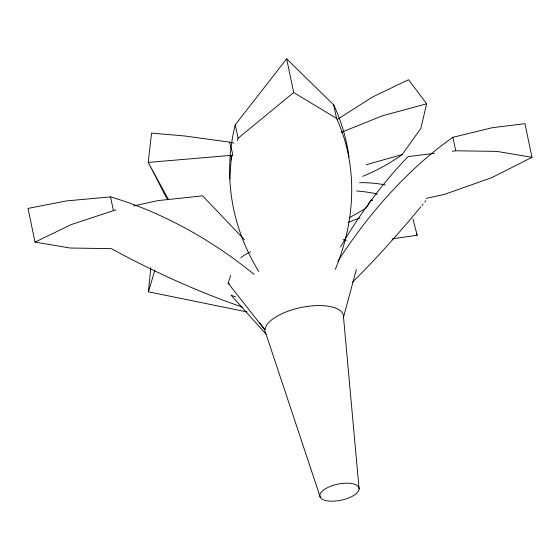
<?xml version="1.0" encoding="UTF-8"?>
<svg xmlns="http://www.w3.org/2000/svg" width="560" height="560" viewBox="0 0 560 560"><rect width="100%" height="100%" fill="white"/><g stroke="black" fill="none" stroke-linecap="round" stroke-linejoin="round"><path stroke-width="0.84" d="M229.824 178.857L231.182 158.333L232.561 154.322M246.869 311.885L148.414 291.816L150.829 267.596M337.4 119.406L372.239 97.16L408.548 79.695L426.629 103.775L420.791 128.527L402.129 154.588A128.478 56.385 -13.3 0 1 362.698 176.372M359.1 488.992A19.999 8.197 -11.8 0 0 330.022 486.5A19.999 8.197 -11.8 0 0 329.245 501.081A19.999 8.197 -11.8 0 0 359.1 488.992L343.518 317.184L356.412 269.409M148.414 291.816L154.966 269.85M237.244 140.658L238.07 138.25L235.256 124.782L286.65 58.849L333.739 104.916A240.184 203.378 -39.1 0 1 349.034 156.968M259.854 322.875L264.943 329.98L228.067 283.108L230.685 275.478M367.304 206.619L370.622 200.466L372.295 200.067M238.07 138.25L293.678 92.512L286.65 58.849M366.499 207.557L364.469 209.188L349.251 217.777M337.834 261.422A240.184 113.463 -55.3 0 1 452.9 137.319L492.079 127.75L524.965 123.662L532 157.332L491.631 177.716L444.465 194.376L426.139 198.387M254.023 274.393A231.469 121.058 33.8 0 0 110.544 196.91L66.36 200.914L28 208.425L35.035 242.095L71.372 224.532L115.892 209.818M340.991 132.468L382.396 115.801L426.629 103.775M347.991 222.348L360.045 217.959M366.191 164.724L402.129 154.588M133.63 205.94L158.123 200.585L202.622 195.839L244.531 239.848M392.112 238.91L417.158 235.207L412.937 218.939M434.497 153.37L408.114 156.583A257.677 129.626 -60.6 0 0 340.508 246.967M452.319 151.2L455.714 150.787L496.909 151.396L532 157.332M232.316 155.26L148.239 162.414L151.543 133.105L184.38 135.947L229.509 142.135A135.786 68.761 -13.5 0 1 233.961 143.122M370.622 200.466L372.358 200.431M35.035 242.095L70.126 248.024L111.321 248.633A221.935 53.116 26.7 0 0 242.298 307.055M377.335 194.32L374.01 193.305A125.573 53.249 -12.1 0 0 356.671 190.981M235.557 296.898L230.979 295.12L266.049 334.124L320.362 497.462M228.067 283.108L229.586 283.92M293.678 92.512L336.553 118.384A231.014 190.743 -35.6 0 1 335.307 269.374M416.269 233.737L417.158 235.207M229.509 142.135L232.652 153.566M231.182 158.333L231.623 159.985M230.741 155.393L231.588 158.774M452.9 137.319L455.714 150.787M333.739 104.916L336.553 118.384M110.544 196.91L113.358 210.371M266.049 334.124A40.005 16.401 -11.8 0 1 299.992 307.72A40.005 16.401 -11.8 0 1 343.518 317.184M258.79 271.551A231.469 208.04 0.9 0 1 235.256 124.782M359.555 182.672A125.951 49.273 -19.6 0 1 385.357 185.017M425.817 200.697A231.469 40.117 -52.2 0 1 424.711 202.055M423.052 204.078A231.469 40.117 -52.2 0 1 421.946 205.429M420.833 206.773A231.469 40.117 -52.2 0 1 352.478 282.17M240.786 257.572A66.668 27.328 -11.8 0 1 250.488 251.685M343.021 239.631A66.668 27.328 -11.8 0 1 346.199 240.884M168.441 199.486L166.565 198.051L148.239 162.414L168.441 199.486"/></g></svg>
